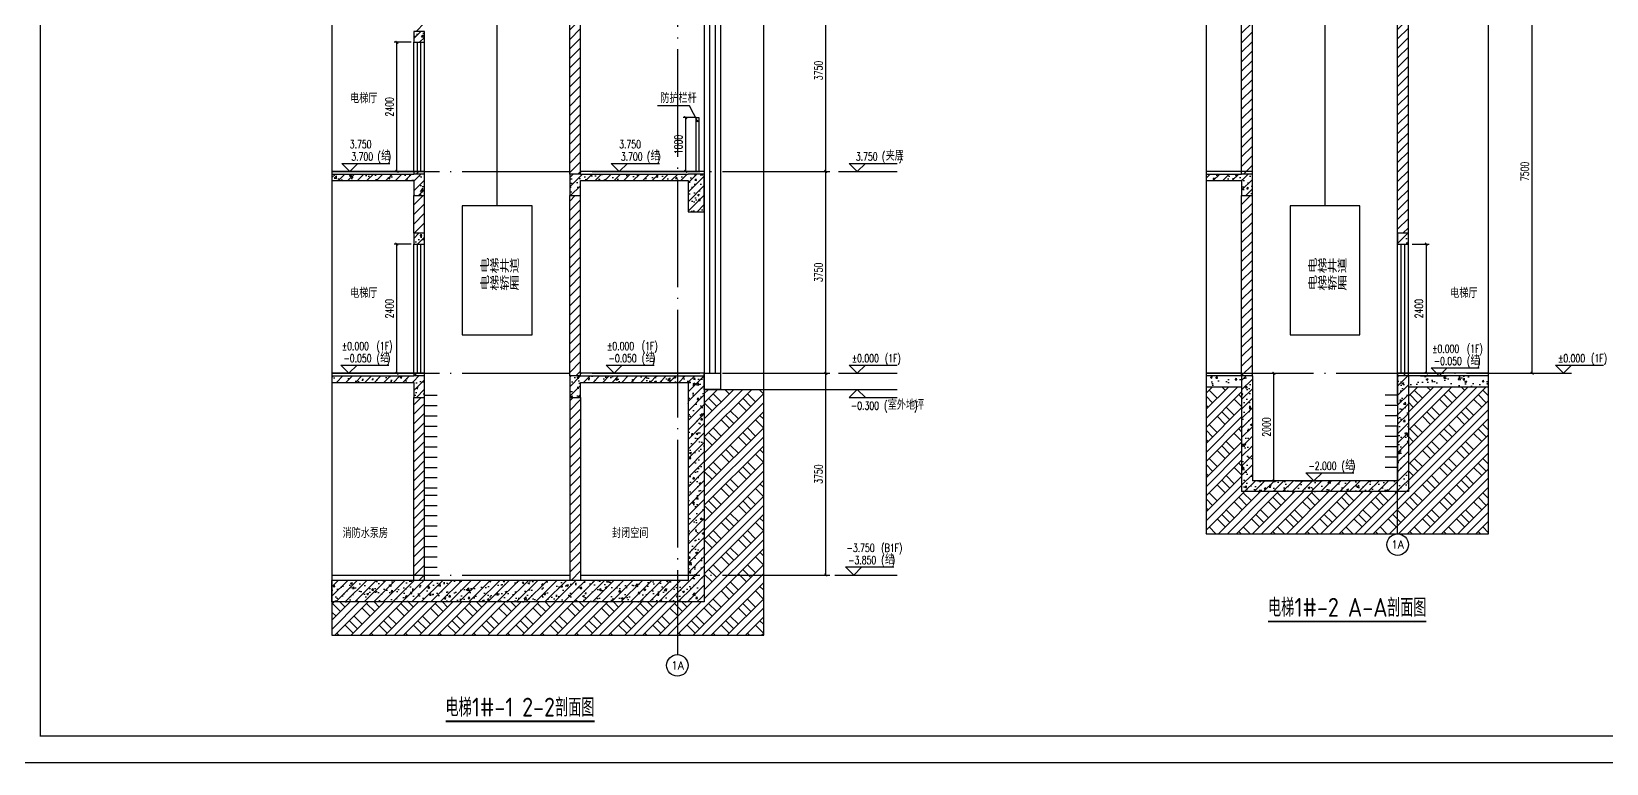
# Model space of a CAD drawing. Extents: x -222544 to -13848, y -31368 to 85559.
# Drawn here: x -97126 to -67845, y 28032 to 41635 of the extents above; entities that cross this region are included whole.
import ezdxf
from ezdxf.enums import TextEntityAlignment as Align
from ezdxf.xclip import XClip

# ---------------------------------------------------------------- set-up
doc = ezdxf.new("R2010")
doc.units = 0
doc.header["$LTSCALE"] = 1000
doc.header["$MEASUREMENT"] = 0
doc.header["$XCLIPFRAME"] = 0
doc.linetypes.add('10平面$0$DOTE', pattern=[2.42, 2, -0.2, 0.02, -0.2])
doc.linetypes.add('DOTE', pattern=[2.42, 2, -0.2, 0.02, -0.2])
doc.layers.get('Defpoints').update_dxf_attribs({"color": 210})
for name, color, linetype in [('0-cxFrame', 155, 'Continuous'), ('10平面$0$A-AXIS-DOTE', 14, '10平面$0$DOTE'), ('10平面$0$A-WINDOW', 140, 'Continuous'), ('10平面$0$AS-WALL', 40, 'Continuous'), ('10平面$0$AS-结构边线层', 200, 'Continuous'), ('8栋电梯方案平面图_t20V4(5)$0$A-EVTR', 232, 'Continuous'), ('8栋电梯方案平面图_t20V4(5)$0$A-TEXT', 61, 'Continuous'), ('A-AXIS-D', 1, 'Continuous'), ('A-AXIS-DOTE', 14, 'DOTE'), ('A-AXIS-DP', 126, 'Continuous'), ('A-COLS', 6, 'Continuous'), ('A-HATCH-1', 252, 'Continuous'), ('A-HATCH-2', 251, 'Continuous'), ('A-HRAIL', 173, 'Continuous'), ('A-SFCE', 30, 'Continuous'), ('A-TEXT', 61, 'Continuous'), ('A-WINDOW', 140, 'Continuous'), ('AS-COLN', 6, 'Continuous'), ('AS-WALL', 40, 'Continuous'), ('DIM_ELEV', 3, 'Continuous'), ('DIM_SYMB', 3, 'Continuous'), ('PUB_HATCH', 8, 'Continuous'), ('PUB_TEXT', 7, 'Continuous'), ('WINDOW', 4, 'Continuous'), ('建-墙-填充', 8, 'Continuous')]:
    doc.layers.add(name, color=color, linetype=linetype)
doc.layers.add('0-cxText', color=131, linetype='Continuous', lineweight=25)
doc.styles.add('8栋电梯方案平面图_t20V4(5)$0$EXPO2012', font='@TSSDENG', dxfattribs={"width": 0.75, "bigfont": '@TSSDCHN'})
doc.styles.add('_TCH_AXIS', font='COMPLEX', dxfattribs={"bigfont": 'GBCBIG'})
doc.styles.add('_TCH_DIM', font='SIMPLEX', dxfattribs={"bigfont": 'GBCBIG'})
doc.styles.add('_TCH_DIM_T3', font='SIMPLEX', dxfattribs={"width": 0.705882, "bigfont": 'GBCBIG'})
doc.styles.add('A-STANDARD', font='SIMPLEX', dxfattribs={"bigfont": 'GBCBIG'})
doc.styles.add('cx_tuming', font='')
doc.styles.add('cx_tuqian1', font='')
doc.styles.get("Standard").update_dxf_attribs({"font": 'gbenor.shx', "bigfont": 'gbcbig.shx'})
doc.styles.add('黑体', font='', dxfattribs={"height": 12})
doc.styles.get('cx_tuming').set_extended_font_data('SimHei')
doc.styles.get('cx_tuqian1').set_extended_font_data('SimSun')
doc.styles.get('黑体').set_extended_font_data('SimHei')
doc.dimstyles.new('_TCH_ARCH&&50', dxfattribs={"dimtxt": 148.75, "dimasz": 50, "dimexe": 50, "dimexo": 50, "dimgap": 63.125, "dimtad": 1, "dimdec": 0, "dimzin": 0, "dimdsep": 46, "dimtxsty": '_TCH_DIM_T3', "dimblk": 'ARCHTICK', "dimcen": 0.09, "dimclrt": 7, "dimazin": 2, "dimtfac": 1, "dimtdec": 0, "dimtix": 1, "dimtmove": 2, "dimatfit": 3, "dimfxl": 0, "dimtolj": 1, "dimtzin": 0, "dimarcsym": 0})
pattern_1 = [(45, (0, 0), (-88.38835, 88.38835), []), (50, (0, 0), (358.6301, -31.3761), [37.5, -412.5]), (355, (0, 0), (-69.3757, 376.096), [30, -330]), (100.4514, (29.9, -2.6), (289.2547, 344.7198), [31.8701, -350.571]), (46.1842, (0, 100), (533.6205, -82.7595), [56.25, -618.75]), (96.6356, (44.47, 93.1), (467.3314, 487.059), [47.805, -525.8565]), (351.1842, (0, 100), (467.331, 487.0593), [45, -495]), (21, (50, 75), (298.4535, -201.30945), [37.5, -412.5]), (326, (50, 75), (121.6577, 362.575), [30, -330]), (71.4514, (74.87, 58.22), (420.1113, 161.2652), [31.8701, -350.571]), (37.5, (0, 0), (6.07993, 166.44693), [0, -326, 0, -335, 0, -331.25]), (7.5, (0, 0), (131.53477, 197.20586), [0, -191, 0, -318.5, 0, -126.25]), (327.5, (-111.5, 0), (266.91122, -11.27744), [0, -125, 0, -390, 0, -517.5]), (317.5, (-161.5, 0), (291.5931, 50.0525), [0, -162.5, 0, -259, 0, -367.5])]
pattern_2 = [(45, (0, 89.76), (-88.38838, 88.38838), [])]

# ---------------------------------------------------------------- blocks, each defined once
blk = doc.blocks.new('10平面$0$dote')
at = {"layer": '10平面$0$A-AXIS-DOTE'}
for p, q in [((76282.2, 27000), (-41310, 27000)), ((76282.2, 18000), (-41310, 18000))]:
    blk.add_line(p, q, dxfattribs=at)
blk = doc.blocks.new('10平面$0$43243')
at = {"layer": '10平面$0$AS-结构边线层'}
blk.add_lwpolyline([(-189244, 832390), (-195964, 832390), (-195964, 832220), (-196704, 832220), (-196704, 831970), (-198804, 831970), (-198804, 832220), (-199544, 832220), (-199544, 832390), (-212464, 832390), (-212464, 832220), (-213204, 832220), (-213204, 831970), (-215304, 831970), (-215304, 832220), (-222244, 832220)], dxfattribs=at)
blk = doc.blocks.new('10平面')
at = {"layer": '10平面$0$A-WINDOW'}
blk.add_blockref('10平面$0$43243', (0, 0), dxfattribs=at)
at = {"layer": '10平面$0$AS-WALL'}
blk.add_blockref('10平面$0$dote', (-220736.4, 804820), dxfattribs=at)
blk = doc.blocks.new('TK22.A1 L(Dragon)')
at = {"layer": '0-cxFrame', "color": 7, "const_width": 0.5}
blk.add_lwpolyline([(0, 0), (-841, 0), (-841, 594), (0, 594)], close=True, dxfattribs=at)
at = {"layer": '0-cxFrame', "const_width": 0.5}
blk.add_lwpolyline([(-80, 10), (-821, 10), (-821, 584), (-80, 584)], close=True, dxfattribs=at)
at = {"style": '黑体', "flags": 4}
blk.add_attdef('图幅', text='', height=3.3, dxfattribs=at).set_placement((-40, 3), align=Align.RIGHT)
at = {"layer": '0-cxText', "flags": 4}
for tag, height, style, p in [('建设单位', 3.5, 'cx_tuming', (-45, 240)), ('项目名称', 3.5, 'cx_tuming', (-45, 210)), ('子项名称', 3.5, 'cx_tuming', (-45, 180)), ('工程编号', 3.3, 'cx_tuqian1', (-35, 165)), ('图名1', 3.5, 'cx_tuming', (-45, 87)), ('图名2', 3.5, 'cx_tuming', (-45, 79)), ('图名3', 3.5, 'cx_tuming', (-45, 71)), ('出图日期', 3.3, 'cx_tuqian1', (-39, 60)), ('专业', 3.3, 'cx_tuqian1', (-55, 52)), ('图号', 3.3, 'cx_tuqian1', (-55, 44)), ('版次', 3.3, 'cx_tuqian1', (-20, 44))]:
    blk.add_attdef(tag, text='', height=height, dxfattribs=dict(at, style=style)).set_placement(p, align=Align.MIDDLE)
at = {"layer": 'Defpoints', "color": 6, "flags": 4}
for tag, height, style, p in [('tufu', 3.3, '黑体', (-12, 12)), ('dwfname', 4, 'cx_tuqian1', (-80, 3))]:
    blk.add_attdef(tag, text='', height=height, dxfattribs=dict(at, style=style)).set_placement(p, align=Align.RIGHT)
blk = doc.blocks.new('_ArchTick')
at = {"color": 0, "linetype": 'ByBlock', "const_width": 0.4}
blk.add_lwpolyline([(-0.5, -0.5), (0.5, 0.5)], dxfattribs=at)
blk = doc.blocks.new('*D192')
at = {"layer": 'A-AXIS-DP', "color": 0, "lineweight": -2, "transparency": 16777216}
for p, q in [((-84769, 40035), (-85013, 40035)), ((-84963, 39035), (-84963, 40035)), ((-84769, 39035), (-85013, 39035))]:
    blk.add_line(p, q, dxfattribs=at)
at = {"layer": 'Defpoints', "color": 0, "transparency": 16777216}
for p in [(-84963, 40035), (-84719, 40035), (-84719, 39035)]:
    blk.add_point(p, dxfattribs=at)
at = {"layer": 'A-AXIS-DP', "color": 0, "lineweight": -2, "transparency": 16777216, "xscale": 50, "yscale": 50, "zscale": 50}
for p, rotation in [((-84963, 40035), 90), ((-84963, 39035), 270)]:
    blk.add_blockref('_ArchTick', p, dxfattribs=dict(at, rotation=rotation))
at = {"layer": 'A-AXIS-DP', "color": 7, "transparency": 16777216, "insert": (-85100, 39535), "char_height": 148.8, "attachment_point": 5, "rotation": 90, "style": '_TCH_DIM_T3'}
blk.add_mtext('\\A1;1000', dxfattribs=at)
blk = doc.blocks.new('*D224')
at = {"layer": 'A-AXIS-DP', "color": 0, "lineweight": -2, "transparency": 16777216}
for p, q in [((-74334, 35285), (-73978, 35285)), ((-74028, 33285), (-74028, 35285)), ((-74334, 33285), (-73978, 33285))]:
    blk.add_line(p, q, dxfattribs=at)
at = {"layer": 'Defpoints', "color": 0, "transparency": 16777216}
for p in [(-74384, 35285), (-74028, 35285), (-74384, 33285)]:
    blk.add_point(p, dxfattribs=at)
at = {"layer": 'A-AXIS-DP', "color": 0, "lineweight": -2, "transparency": 16777216, "xscale": 50, "yscale": 50, "zscale": 50}
for p, rotation in [((-74028, 35285), 90), ((-74028, 33285), 270)]:
    blk.add_blockref('_ArchTick', p, dxfattribs=dict(at, rotation=rotation))
at = {"layer": 'A-AXIS-DP', "color": 7, "transparency": 16777216, "insert": (-74166, 34285), "char_height": 148.8, "attachment_point": 5, "rotation": 90, "style": '_TCH_DIM_T3'}
blk.add_mtext('\\A1;2000', dxfattribs=at)
blk = doc.blocks.new('*D226')
at = {"layer": 'A-AXIS-DP', "color": 0, "lineweight": -2, "transparency": 16777216}
for p, q in [((-71458, 37685), (-71143, 37685)), ((-71193, 35285), (-71193, 37685)), ((-71458, 35285), (-71143, 35285))]:
    blk.add_line(p, q, dxfattribs=at)
at = {"layer": 'Defpoints', "color": 0, "transparency": 16777216}
for p in [(-71508, 37685), (-71193, 37685), (-71508, 35285)]:
    blk.add_point(p, dxfattribs=at)
at = {"layer": 'A-AXIS-DP', "color": 0, "lineweight": -2, "transparency": 16777216, "xscale": 50, "yscale": 50, "zscale": 50}
for p, rotation in [((-71193, 37685), 90), ((-71193, 35285), 270)]:
    blk.add_blockref('_ArchTick', p, dxfattribs=dict(at, rotation=rotation))
at = {"layer": 'A-AXIS-DP', "color": 7, "transparency": 16777216, "insert": (-71331, 36485), "char_height": 148.8, "attachment_point": 5, "rotation": 90, "style": '_TCH_DIM_T3'}
blk.add_mtext('\\A1;2400', dxfattribs=at)
blk = doc.blocks.new('*D231')
at = {"layer": 'A-AXIS-D', "color": 0, "lineweight": -2, "transparency": 16777216}
for p, q in [((-69634, 42785), (-69178, 42785)), ((-69228, 35285), (-69228, 42785)), ((-69634, 35285), (-69178, 35285))]:
    blk.add_line(p, q, dxfattribs=at)
at = {"layer": 'Defpoints', "color": 0, "transparency": 16777216}
for p in [(-69684, 42785), (-69228, 42785), (-69684, 35285)]:
    blk.add_point(p, dxfattribs=at)
at = {"layer": 'A-AXIS-D', "color": 0, "lineweight": -2, "transparency": 16777216, "xscale": 50, "yscale": 50, "zscale": 50}
for p, rotation in [((-69228, 42785), 90), ((-69228, 35285), 270)]:
    blk.add_blockref('_ArchTick', p, dxfattribs=dict(at, rotation=rotation))
at = {"layer": 'A-AXIS-D', "color": 7, "transparency": 16777216, "insert": (-69365, 39035), "char_height": 148.8, "attachment_point": 5, "rotation": 90, "style": '_TCH_DIM_T3'}
blk.add_mtext('\\A1;7500', dxfattribs=at)
blk = doc.blocks.new('*D240')
at = {"layer": 'A-AXIS-DP', "color": 0, "lineweight": -2, "transparency": 16777216}
for p, q in [((-90068, 41435), (-90383, 41435)), ((-90333, 39035), (-90333, 41435)), ((-90068, 39035), (-90383, 39035))]:
    blk.add_line(p, q, dxfattribs=at)
at = {"layer": 'Defpoints', "color": 0, "transparency": 16777216}
for p in [(-90333, 41435), (-90018, 41435), (-90018, 39035)]:
    blk.add_point(p, dxfattribs=at)
at = {"layer": 'A-AXIS-DP', "color": 0, "lineweight": -2, "transparency": 16777216, "xscale": 50, "yscale": 50, "zscale": 50}
for p, rotation in [((-90333, 41435), 90), ((-90333, 39035), 270)]:
    blk.add_blockref('_ArchTick', p, dxfattribs=dict(at, rotation=rotation))
at = {"layer": 'A-AXIS-DP', "color": 7, "transparency": 16777216, "insert": (-90471, 40235), "char_height": 148.8, "attachment_point": 5, "rotation": 90, "style": '_TCH_DIM_T3'}
blk.add_mtext('\\A1;2400', dxfattribs=at)
blk = doc.blocks.new('*D241')
at = {"layer": 'A-AXIS-DP', "color": 0, "lineweight": -2, "transparency": 16777216}
for p, q in [((-90068, 37685), (-90383, 37685)), ((-90333, 35285), (-90333, 37685)), ((-90068, 35285), (-90383, 35285))]:
    blk.add_line(p, q, dxfattribs=at)
at = {"layer": 'Defpoints', "color": 0, "transparency": 16777216}
for p in [(-90333, 37685), (-90018, 37685), (-90018, 35285)]:
    blk.add_point(p, dxfattribs=at)
at = {"layer": 'A-AXIS-DP', "color": 0, "lineweight": -2, "transparency": 16777216, "xscale": 50, "yscale": 50, "zscale": 50}
for p, rotation in [((-90333, 37685), 90), ((-90333, 35285), 270)]:
    blk.add_blockref('_ArchTick', p, dxfattribs=dict(at, rotation=rotation))
at = {"layer": 'A-AXIS-DP', "color": 7, "transparency": 16777216, "insert": (-90471, 36485), "char_height": 148.8, "attachment_point": 5, "rotation": 90, "style": '_TCH_DIM_T3'}
blk.add_mtext('\\A1;2400', dxfattribs=at)
blk = doc.blocks.new('*D246')
at = {"layer": 'A-AXIS-D', "color": 0, "lineweight": -2, "transparency": 16777216}
for p, q in [((-82764, 35285), (-82308, 35285)), ((-82358, 31535), (-82358, 35285)), ((-82764, 31535), (-82308, 31535))]:
    blk.add_line(p, q, dxfattribs=at)
at = {"layer": 'Defpoints', "color": 0, "transparency": 16777216}
for p in [(-82814, 35285), (-82358, 35285), (-82814, 31535)]:
    blk.add_point(p, dxfattribs=at)
at = {"layer": 'A-AXIS-D', "color": 0, "lineweight": -2, "transparency": 16777216, "xscale": 50, "yscale": 50, "zscale": 50}
for p, rotation in [((-82358, 35285), 90), ((-82358, 31535), 270)]:
    blk.add_blockref('_ArchTick', p, dxfattribs=dict(at, rotation=rotation))
at = {"layer": 'A-AXIS-D', "color": 7, "transparency": 16777216, "insert": (-82495, 33410), "char_height": 148.8, "attachment_point": 5, "rotation": 90, "style": '_TCH_DIM_T3'}
blk.add_mtext('\\A1;3750', dxfattribs=at)
blk = doc.blocks.new('*D247')
at = {"layer": 'A-AXIS-D', "color": 0, "lineweight": -2, "transparency": 16777216}
for p, q in [((-82764, 39035), (-82308, 39035)), ((-82358, 35285), (-82358, 39035)), ((-82764, 35285), (-82308, 35285))]:
    blk.add_line(p, q, dxfattribs=at)
at = {"layer": 'Defpoints', "color": 0, "transparency": 16777216}
for p in [(-82814, 39035), (-82358, 39035), (-82814, 35285)]:
    blk.add_point(p, dxfattribs=at)
at = {"layer": 'A-AXIS-D', "color": 0, "lineweight": -2, "transparency": 16777216, "xscale": 50, "yscale": 50, "zscale": 50}
for p, rotation in [((-82358, 39035), 90), ((-82358, 35285), 270)]:
    blk.add_blockref('_ArchTick', p, dxfattribs=dict(at, rotation=rotation))
at = {"layer": 'A-AXIS-D', "color": 7, "transparency": 16777216, "insert": (-82495, 37160), "char_height": 148.8, "attachment_point": 5, "rotation": 90, "style": '_TCH_DIM_T3'}
blk.add_mtext('\\A1;3750', dxfattribs=at)
blk = doc.blocks.new('*D248')
at = {"layer": 'A-AXIS-D', "color": 0, "lineweight": -2, "transparency": 16777216}
for p, q in [((-82764, 42785), (-82308, 42785)), ((-82358, 39035), (-82358, 42785)), ((-82764, 39035), (-82308, 39035))]:
    blk.add_line(p, q, dxfattribs=at)
at = {"layer": 'Defpoints', "color": 0, "transparency": 16777216}
for p in [(-82814, 42785), (-82358, 42785), (-82814, 39035)]:
    blk.add_point(p, dxfattribs=at)
at = {"layer": 'A-AXIS-D', "color": 0, "lineweight": -2, "transparency": 16777216, "xscale": 50, "yscale": 50, "zscale": 50}
for p, rotation in [((-82358, 42785), 90), ((-82358, 39035), 270)]:
    blk.add_blockref('_ArchTick', p, dxfattribs=dict(at, rotation=rotation))
at = {"layer": 'A-AXIS-D', "color": 7, "transparency": 16777216, "insert": (-82495, 40910), "char_height": 148.8, "attachment_point": 5, "rotation": 90, "style": '_TCH_DIM_T3'}
blk.add_mtext('\\A1;3750', dxfattribs=at)

msp = doc.modelspace()

# ---------------------------------------------------------------- hatches: boundary and pattern name
at = {"layer": 'A-HATCH-1'}
h = msp.add_hatch(dxfattribs=at)
h.set_pattern_fill('混凝土', color=256, scale=50)
h.set_pattern_definition([(50, (-104250.27, -6e-11), (358.6301, -31.376), [37.5, -412.5]), (355, (-104250.27, -6e-11), (-69.3757, 376.096), [30, -330]), (100.4514, (-104220.4, -2.6), (289.2547, 344.7198), [31.87, -350.571]), (46.1842, (-104250.27, 100), (533.6205, -82.7595), [56.25, -618.75]), (96.6356, (-104205.8, 93.1), (467.3314, 487.059), [47.805, -525.8565]), (351.1842, (-104250.3, 100), (467.331, 487.059), [45, -495]), (21, (-104200.27, 75), (298.4535, -201.3094), [37.5, -412.5]), (326, (-104200.27, 75), (121.6577, 362.575), [30, -330]), (71.4514, (-104175.4, 58.22), (420.1113, 161.2652), [31.87, -350.571]), (37.5, (-104250.27, -6e-11), (6.07993, 166.44693), [0, -326, 0, -335, 0, -331.25]), (7.5, (-104250.27, -6e-11), (131.5348, 197.20586), [0, -191, 0, -318.5, 0, -126.25]), (327.5, (-104361.77, -6e-11), (266.9112, -11.27744), [0, -125, 0, -390, 0, -517.5]), (317.5, (-104411.77, -6e-11), (291.5931, 50.0525), [0, -162.5, 0, -259, 0, -367.5])])
h.paths.add_polyline_path([(-71528.2, 35235.1), (-71528.2, 35035.1), (-70040, 35035.1), (-70040, 35235.1)])
h.paths.add_polyline_path([(-74628.2, 35035.1), (-74628.2, 35235.1), (-75290, 35235.1), (-75290, 35035.1)])
at = {"layer": 'A-HATCH-2'}
h = msp.add_hatch(dxfattribs=at)
h.set_pattern_fill('夯实土壤', color=256, scale=80)
h.set_pattern_definition([(45, (94.4, 250), (-317.9152, 317.9152), []), (45, (262.4, 250), (-317.9152, 317.9152), []), (45, (430.4, 250), (-317.9152, 317.9152), []), (135, (94.4, 250), (-317.9152, -317.9152), [212, -237.6]), (135, (178.4, 334), (-317.9152, -317.9152), [212, -237.6]), (135, (262.4, 418), (-317.9152, -317.9152), [212, -237.6])])
h.paths.add_polyline_path([(-84618.2, 31535.1), (-83512, 31535.1), (-83512, 34985.1), (-84618.2, 34985.1)])
h.paths.add_polyline_path([(-83512, 31535.1), (-84618.2, 31535.1), (-84618.2, 31035.1), (-85118.2, 31035.1), (-85118.2, 30415.1), (-83512, 30415.1)])
h.paths.add_polyline_path([(-85118.2, 30415.1), (-85118.2, 31035.1), (-89918.2, 31035.1), (-91542, 31035.1), (-91542, 30415.1)])
h = msp.add_hatch(dxfattribs=at)
h.set_pattern_fill('夯实土壤', color=256, scale=80)
h.set_pattern_definition([(45, (94.4, 0), (-317.9152, 317.9152), []), (45, (262.4, 0), (-317.9152, 317.9152), []), (45, (430.4, 0), (-317.9152, 317.9152), []), (135, (94.4, 0), (-317.9152, -317.9152), [212, -237.6]), (135, (178.4, 84), (-317.9152, -317.9152), [212, -237.6]), (135, (262.4, 168), (-317.9152, -317.9152), [212, -237.6])])
h.paths.add_polyline_path([(-71728.2, 32300), (-71728.2, 33085.5), (-74628.2, 33084.2), (-74628.2, 35035.1), (-75290, 35035.1), (-75290, 32300)])
h.paths.add_polyline_path([(-70040, 32300), (-70040, 35035.1), (-71528.2, 35035.1), (-71528.2, 33085.6), (-71728.2, 33085.5), (-71728.2, 32300)])
at = {"layer": 'PUB_HATCH'}
h = msp.add_hatch(dxfattribs=at)
h.set_pattern_fill('钢筋混凝土', color=256, scale=50, style=0)
h.set_pattern_definition(pattern_1)
h.paths.add_polyline_path([(-90018.2, 41435.1), (-89818.2, 41435.1), (-89818.2, 41635.1), (-90018.2, 41635.1)])
h = msp.add_hatch(dxfattribs=at)
h.set_pattern_fill('钢筋混凝土', color=256, scale=50, style=0)
h.set_pattern_definition(pattern_1)
h.paths.add_polyline_path([(-90018.2, 38865.1), (-90018.2, 38985.1), (-91542, 38985.1), (-91542, 38865.1)])
h = msp.add_hatch(dxfattribs=at)
h.set_pattern_fill('钢筋混凝土', color=256, scale=50, style=0)
h.set_pattern_definition(pattern_1)
h.paths.add_polyline_path([(-90018.2, 38585.1), (-89818.2, 38585.1), (-89818.2, 38985.1), (-90018.2, 38985.1)])
h = msp.add_hatch(dxfattribs=at)
h.set_pattern_fill('钢筋混凝土', color=256, scale=50, style=0)
h.set_pattern_definition(pattern_1)
h.paths.add_polyline_path([(-87118.2, 38585.1), (-86918.2, 38585.1), (-86918.2, 38985.1), (-87118.2, 38985.1)])
h = msp.add_hatch(dxfattribs=at)
h.set_pattern_fill('钢筋混凝土', color=256, scale=50, style=0)
h.set_pattern_definition(pattern_1)
h.paths.add_polyline_path([(-86918.2, 38985.1), (-86918.2, 38865.1), (-84918.5, 38865.1), (-84918.5, 38985.1)])
h = msp.add_hatch(dxfattribs=at)
h.set_pattern_fill('钢筋混凝土', color=256, scale=50, style=0)
h.set_pattern_definition(pattern_1)
h.paths.add_polyline_path([(-84918.5, 38285.1), (-84618.5, 38285.1), (-84618.5, 38985.1), (-84918.5, 38985.1)])
h = msp.add_hatch(dxfattribs=at)
h.set_pattern_fill('钢筋混凝土', color=256, scale=50, style=0)
h.set_pattern_definition(pattern_1)
h.paths.add_polyline_path([(-74628.2, 38865.1), (-74628.2, 38985.1), (-75290, 38985.1), (-75290, 38865.1)])
h = msp.add_hatch(dxfattribs=at)
h.set_pattern_fill('钢筋混凝土', color=256, scale=50, style=0)
h.set_pattern_definition(pattern_1)
h.paths.add_polyline_path([(-74628.2, 38585.1), (-74428.2, 38585.1), (-74428.2, 38985.1), (-74628.2, 38985.1)])
h = msp.add_hatch(dxfattribs=at)
h.set_pattern_fill('钢筋混凝土', color=256, scale=50, style=0)
h.set_pattern_definition(pattern_1)
h.paths.add_polyline_path([(-90018.2, 37685.1), (-89818.2, 37685.1), (-89818.2, 37885.1), (-90018.2, 37885.1)])
h = msp.add_hatch(dxfattribs=at)
h.set_pattern_fill('钢筋混凝土', color=256, scale=50, style=0)
h.set_pattern_definition(pattern_1)
h.paths.add_polyline_path([(-71528.2, 37685.1), (-71528.2, 37885.1), (-71728.2, 37885.1), (-71728.2, 37685.1)])
h = msp.add_hatch(dxfattribs=at)
h.set_pattern_fill('钢筋混凝土', color=256, scale=50, style=0)
h.set_pattern_definition(pattern_1)
h.paths.add_polyline_path([(-90018.2, 35115.1), (-90018.2, 35235.1), (-91542, 35235.1), (-91542, 35115.1)])
h = msp.add_hatch(dxfattribs=at)
h.set_pattern_fill('钢筋混凝土', color=256, scale=50, style=0)
h.set_pattern_definition(pattern_1)
h.paths.add_polyline_path([(-90018.2, 34835.1), (-89818.2, 34835.1), (-89818.2, 35235.1), (-90018.2, 35235.1)])
h = msp.add_hatch(dxfattribs=at)
h.set_pattern_fill('钢筋混凝土', color=256, scale=50, style=0)
h.set_pattern_definition(pattern_1)
h.paths.add_polyline_path([(-87118.2, 34835.1), (-86918.2, 34835.1), (-86918.2, 35235.1), (-87118.2, 35235.1)])
h = msp.add_hatch(dxfattribs=at)
h.set_pattern_fill('钢筋混凝土', color=256, scale=50, style=0)
h.set_pattern_definition(pattern_1)
h.paths.add_polyline_path([(-86918.2, 35235.1), (-86918.2, 35115.1), (-84918.2, 35115.1), (-84618.2, 35235.1)])
h = msp.add_hatch(dxfattribs=at)
h.set_pattern_fill('钢筋混凝土', color=256, scale=50, style=0)
h.set_pattern_definition(pattern_1)
h.paths.add_polyline_path([(-74628.2, 35235.1), (-74628.2, 33084.2), (-74428.2, 33284.3), (-74428.2, 35235.1)])
h = msp.add_hatch(dxfattribs=at)
h.set_pattern_fill('钢筋混凝土', color=256, scale=50, style=0)
h.set_pattern_definition(pattern_1)
h.paths.add_polyline_path([(-71728.2, 35235.1), (-71728.2, 33285.5), (-71528.2, 33085.6), (-71528.2, 35235.1)])
h = msp.add_hatch(dxfattribs=at)
h.set_pattern_fill('钢筋混凝土', color=256, scale=50, style=0)
h.set_pattern_definition(pattern_1)
h.paths.add_polyline_path([(-71528.2, 33085.6), (-71728.2, 33285.5), (-74428.2, 33284.3), (-74628.2, 33084.2)])
at = {"layer": '建-墙-填充'}
h = msp.add_hatch(dxfattribs=at)
h.set_pattern_fill('普通砖', color=256, scale=50, style=0)
h.set_pattern_definition(pattern_2)
h.paths.add_polyline_path([(-89818.2, 42335.1), (-90018.2, 42335.1), (-90018.2, 41635.1), (-89818.2, 41635.1)])
h = msp.add_hatch(dxfattribs=at)
h.set_pattern_fill('普通砖', color=256, scale=50, style=0)
h.set_pattern_definition(pattern_2)
h.paths.add_polyline_path([(-86918.2, 42335.1), (-87118.2, 42335.1), (-87118.2, 38985.1), (-86918.2, 38985.1)])
h = msp.add_hatch(dxfattribs=at)
h.set_pattern_fill('普通砖', color=256, scale=50, style=0)
h.set_pattern_definition(pattern_2)
h.paths.add_polyline_path([(-74628.2, 38985.1), (-74428.2, 38985.1), (-74428.2, 42335.1), (-74628.2, 42335.1)])
h = msp.add_hatch(dxfattribs=at)
h.set_pattern_fill('普通砖', color=256, scale=50, style=0)
h.set_pattern_definition(pattern_2)
h.paths.add_polyline_path([(-71528.2, 42335.1), (-71728.2, 42335.1), (-71728.2, 37885.1), (-71528.2, 37885.1)])
h = msp.add_hatch(dxfattribs=at)
h.set_pattern_fill('普通砖', color=256, scale=50, style=0)
h.set_pattern_definition(pattern_2)
h.paths.add_polyline_path([(-90018.2, 38985.1), (-89818.2, 38985.1), (-89818.2, 39035.1), (-90018.2, 39035.1)])
h = msp.add_hatch(dxfattribs=at)
h.set_pattern_fill('普通砖', color=256, scale=50, style=0)
h.set_pattern_definition(pattern_2)
h.paths.add_polyline_path([(-89818.2, 38585.1), (-90018.2, 38585.1), (-90018.2, 37885.1), (-89818.2, 37885.1)])
h = msp.add_hatch(dxfattribs=at)
h.set_pattern_fill('普通砖', color=256, scale=50, style=0)
h.set_pattern_definition(pattern_2)
h.paths.add_polyline_path([(-86918.2, 38585.1), (-87118.2, 38585.1), (-87118.2, 35235.1), (-86918.2, 35235.1)])
h = msp.add_hatch(dxfattribs=at)
h.set_pattern_fill('普通砖', color=256, scale=50, style=0)
h.set_pattern_definition(pattern_2)
h.paths.add_polyline_path([(-74428.2, 38585.1), (-74628.2, 38585.1), (-74628.2, 35235.1), (-74428.2, 35235.1)])
h = msp.add_hatch(dxfattribs=at)
h.set_pattern_fill('普通砖', color=256, scale=50, style=0)
h.set_pattern_definition(pattern_2)
h.paths.add_polyline_path([(-90018.2, 35235.1), (-89818.2, 35235.1), (-89818.2, 35285.1), (-90018.2, 35285.1)])
h = msp.add_hatch(dxfattribs=at)
h.set_pattern_fill('钢筋混凝土', color=256, scale=50, style=0)
h.set_pattern_definition(pattern_1)
h.paths.add_polyline_path([(-84618.2, 35235.1), (-84918.2, 35115.1), (-84918.2, 31435.1), (-84618.2, 31035.1)])
h = msp.add_hatch(dxfattribs=at)
h.set_pattern_fill('普通砖', color=256, scale=50, style=0)
h.set_pattern_definition(pattern_2)
h.paths.add_polyline_path([(-71528.2, 35235.1), (-71528.2, 35285.1), (-71728.2, 35285.1), (-71728.2, 35235.1)])
h = msp.add_hatch(dxfattribs=at)
h.set_pattern_fill('普通砖', color=256, scale=50, style=0)
h.set_pattern_definition(pattern_2)
h.paths.add_polyline_path([(-89818.3, 34835.1), (-89918.3, 34835.1), (-90018.3, 34835.1), (-90018.2, 31435.1), (-89818.2, 31435.1)])
h = msp.add_hatch(dxfattribs=at)
h.set_pattern_fill('普通砖', color=256, scale=50, style=0)
h.set_pattern_definition(pattern_2)
h.paths.add_polyline_path([(-86918.2, 34835.1), (-87118.2, 34835.1), (-87118.2, 31435.1), (-86918.2, 31435.1)])
h = msp.add_hatch(dxfattribs=at)
h.set_pattern_fill('钢筋混凝土', color=256, scale=50, style=0)
h.set_pattern_definition(pattern_1)
h.paths.add_polyline_path([(-89918.2, 31035.1), (-89918.2, 31435.1), (-91542, 31435.1), (-91542, 31035.1)])
h = msp.add_hatch(dxfattribs=at)
h.set_pattern_fill('钢筋混凝土', color=256, scale=50, style=0)
h.set_pattern_definition(pattern_1)
h.paths.add_polyline_path([(-87018.2, 31035.1), (-87018.2, 31435.1), (-89918.2, 31435.1), (-89918.2, 31035.1)])
h = msp.add_hatch(dxfattribs=at)
h.set_pattern_fill('钢筋混凝土', color=256, scale=50, style=0)
h.set_pattern_definition(pattern_1)
h.paths.add_polyline_path([(-84618.2, 31035.1), (-84918.2, 31435.1), (-87018.2, 31435.1), (-87018.2, 31035.1)])

# ---------------------------------------------------------------- linework, layer by layer
at = {"color": 3}
for p, q in [((-89816.1, 34874.5), (-89585.3, 34874.5)), ((-71730.3, 34874.5), (-71961.1, 34874.5)), ((-89816.1, 34683.2), (-89585.3, 34683.2)), ((-71730.3, 34683.2), (-71961.1, 34683.2)), ((-89816.1, 34492), (-89585.3, 34492)), ((-89816.1, 34300.7), (-89585.3, 34300.7)), ((-71730.3, 34492), (-71961.1, 34492)), ((-71730.3, 34300.7), (-71961.1, 34300.7)), ((-89816.1, 34109.5), (-89585.3, 34109.5)), ((-71730.3, 34109.5), (-71961.1, 34109.5)), ((-89816.1, 33918.2), (-89585.3, 33918.2)), ((-89816.1, 33727), (-89585.3, 33727)), ((-71730.3, 33918.2), (-71961.1, 33918.2)), ((-71730.3, 33727), (-71961.1, 33727)), ((-89816.1, 33535.7), (-89585.3, 33535.7)), ((-71730.3, 33535.7), (-71961.1, 33535.7)), ((-89816.1, 33344.5), (-89585.3, 33344.5)), ((-89816.1, 33153.2), (-89585.3, 33153.2)), ((-89816.1, 33020.7), (-89585.3, 33020.7)), ((-89816.1, 32829.5), (-89585.3, 32829.5)), ((-89816.1, 32638.2), (-89585.3, 32638.2)), ((-89816.1, 32447), (-89585.3, 32447)), ((-89816.1, 32255.7), (-89585.3, 32255.7)), ((-89816.1, 32064.5), (-89585.3, 32064.5)), ((-89816.1, 31873.2), (-89585.3, 31873.2)), ((-89816.1, 31682), (-89585.3, 31682))]:
    msp.add_line(p, q, dxfattribs=at)
at = {"layer": '8栋电梯方案平面图_t20V4(5)$0$A-EVTR'}
for p, q in [((-88468.2, 38397.9), (-88468.2, 47665.1)), ((-73078.2, 38397.9), (-73078.2, 47665.1))]:
    msp.add_line(p, q, dxfattribs=at)
for points in [[(-87818.2, 38397.9), (-89118.2, 38397.9), (-89118.2, 35997.9), (-87818.2, 35997.9), (-87818.2, 38397.9)], [(-72428.2, 38397.9), (-73728.2, 38397.9), (-73728.2, 35997.9), (-72428.2, 35997.9), (-72428.2, 38397.9)]]:
    msp.add_lwpolyline(points, dxfattribs=at)
at = {"layer": 'A-AXIS-D'}
for centre in [(-71728.2, 32100), (-85118.2, 29855.1)]:
    msp.add_circle(centre, 200, dxfattribs=at)
at = {"layer": 'A-AXIS-DOTE'}
for p, q in [((-71728.2, 32300), (-71728.2, 49080)), ((-85118.2, 48565.1), (-85118.2, 30055.1)), ((-91542, 39035.1), (-81030, 39035.1)), ((-91542, 35285.1), (-81030, 35285.1)), ((-75290, 35285.1), (-68644, 35285.1)), ((-91542, 31535.1), (-81030, 31535.1))]:
    msp.add_line(p, q, dxfattribs=at)
at = {"layer": 'A-COLS'}
for p, q in [((-89818.2, 41635.1), (-90018.2, 41635.1)), ((-90018.2, 41635.1), (-90018.2, 41435.1)), ((-89818.2, 41435.1), (-89818.2, 41635.1)), ((-90018.2, 41435.1), (-89818.2, 41435.1)), ((-89818.2, 38985.1), (-90018.2, 38985.1)), ((-89818.2, 38585.1), (-89818.2, 38985.1)), ((-86918.2, 38985.1), (-87118.2, 38985.1)), ((-87118.2, 38985.1), (-87118.2, 38585.1)), ((-74428.2, 38985.1), (-74628.2, 38985.1)), ((-74428.2, 38585.1), (-74428.2, 38985.1)), ((-90018.2, 38865.1), (-90018.2, 38585.1)), ((-86918.2, 38585.1), (-86918.2, 38865.1)), ((-74628.2, 38865.1), (-74628.2, 38585.1)), ((-90018.2, 38585.1), (-89818.2, 38585.1)), ((-87118.2, 38585.1), (-86918.2, 38585.1)), ((-74628.2, 38585.1), (-74428.2, 38585.1)), ((-89818.2, 37885.1), (-90018.2, 37885.1)), ((-90018.2, 37885.1), (-90018.2, 37685.1)), ((-89818.2, 37685.1), (-89818.2, 37885.1)), ((-71528.2, 37885.1), (-71728.2, 37885.1)), ((-71728.2, 37885.1), (-71728.2, 37685.1)), ((-71528.2, 37685.1), (-71528.2, 37885.1)), ((-90018.2, 37685.1), (-89818.2, 37685.1)), ((-71728.2, 37685.1), (-71528.2, 37685.1)), ((-89818.2, 35235.1), (-90018.2, 35235.1)), ((-89818.2, 34835.1), (-89818.2, 35235.1)), ((-86918.2, 35235.1), (-87118.2, 35235.1)), ((-87118.2, 35235.1), (-87118.2, 34835.1)), ((-90018.2, 35115.1), (-90018.2, 34835.1)), ((-86918.2, 34835.1), (-86918.2, 35115.1)), ((-90018.2, 34835.1), (-89818.2, 34835.1)), ((-87118.2, 34835.1), (-86918.2, 34835.1))]:
    msp.add_line(p, q, dxfattribs=at)
at = {"layer": 'A-HRAIL'}
msp.add_lwpolyline([(-84768.5, 40035.1), (-84718.5, 40035.1), (-84718.5, 39035.1), (-84768.5, 39035.1)], close=True, dxfattribs=at)
at = {"layer": 'A-SFCE'}
for p, q in [((-89828.2, 39035.1), (-91542, 39035.1)), ((-90018.2, 39035.1), (-91542, 39035.1)), ((-84618.5, 39035.1), (-86918.2, 39035.1)), ((-74438.2, 39035.1), (-75290, 39035.1)), ((-74628.2, 39035.1), (-75290, 39035.1)), ((-90018.2, 35285.1), (-91542, 35285.1)), ((-84618.5, 35285.1), (-86918.2, 35285.1)), ((-74628.2, 35285.1), (-75290, 35285.1)), ((-74628.2, 35285.1), (-75290, 35285.1)), ((-70040, 35285.1), (-71528.2, 35285.1)), ((-84618.5, 34985.1), (-81030, 34985.1)), ((-91542, 31535.1), (-90018.2, 31535.1)), ((-86918.2, 31535.1), (-84918.2, 31535.1))]:
    msp.add_line(p, q, dxfattribs=at)
at = {"layer": 'A-WINDOW'}
for p, q in [((-84618.5, 48565.1), (-84618.5, 34985.1)), ((-84518.5, 48565.1), (-84518.5, 35285.1)), ((-84418.2, 48565.1), (-84418.2, 35285.1)), ((-84318.2, 48565.1), (-84318.2, 35285.1))]:
    msp.add_line(p, q, dxfattribs=at)
at = {"layer": 'A-WINDOW', "const_width": 35}
for points in [[(-74136.5, 30671.4), (-71191.5, 30671.4)], [(-89429, 28816.4), (-86659, 28816.4)]]:
    msp.add_lwpolyline(points, dxfattribs=at)
at = {"layer": 'AS-COLN'}
for p, q in [((-91542, 38985.1), (-90018.2, 38985.1)), ((-91542, 38985.1), (-91542, 38865.1)), ((-86918.2, 38985.1), (-84918.5, 38985.1)), ((-84618.5, 38985.1), (-84918.5, 38985.1)), ((-84618.5, 38285.1), (-84618.5, 38985.1)), ((-75290, 38985.1), (-74628.2, 38985.1)), ((-75290, 38985.1), (-75290, 38865.1)), ((-91542, 38865.1), (-90018.2, 38865.1)), ((-86918.2, 38865.1), (-84918.5, 38865.1)), ((-84918.5, 38865.1), (-84918.5, 38285.1)), ((-75290, 38865.1), (-74628.2, 38865.1)), ((-84918.5, 38285.1), (-84618.5, 38285.1)), ((-91542, 35235.1), (-90018.2, 35235.1)), ((-91542, 35235.1), (-91542, 35115.1)), ((-86918.2, 35235.1), (-84618.2, 35235.1)), ((-84618.2, 35235.1), (-84618.2, 31035.1)), ((-74628.2, 35235.1), (-74628.2, 33084.2)), ((-74428.2, 35235.1), (-74628.2, 35235.1)), ((-74428.2, 35235.1), (-74428.2, 33284.3)), ((-71728.2, 35235.1), (-71728.2, 33285.5)), ((-71528.2, 35235.1), (-71728.2, 35235.1)), ((-71528.2, 35235.1), (-71528.2, 33085.6)), ((-91542, 35115.1), (-90018.2, 35115.1)), ((-86918.2, 35115.1), (-84918.2, 35115.1)), ((-84918.2, 35115.1), (-84918.2, 31435.1)), ((-71728.2, 33285.5), (-74428.2, 33284.3)), ((-71528.2, 33085.6), (-74628.2, 33084.2)), ((-89918.2, 31435.1), (-91542, 31435.1)), ((-91542, 31035.1), (-91542, 31435.1)), ((-87018.2, 31435.1), (-89918.2, 31435.1)), ((-84918.2, 31435.1), (-87018.2, 31435.1)), ((-89918.2, 31035.1), (-91542, 31035.1)), ((-87018.2, 31035.1), (-89918.2, 31035.1)), ((-84618.2, 31035.1), (-87018.2, 31035.1))]:
    msp.add_line(p, q, dxfattribs=at)
for points in [[(-74628.2, 35235.1), (-75290, 35235.1)], [(-70040, 35235.1), (-71528.2, 35235.1)], [(-75290, 35035.1), (-74628.2, 35035.1)], [(-71528.2, 35035.1), (-70040, 35035.1)]]:
    msp.add_lwpolyline(points, dxfattribs=at)
at = {"layer": 'AS-WALL'}
for p, q in [((-87118.2, 38985.1), (-87118.2, 42335.1)), ((-86918.2, 38985.1), (-86918.2, 42335.1)), ((-74628.2, 38985.1), (-74628.2, 42335.1)), ((-74428.2, 38985.1), (-74428.2, 42335.1)), ((-71728.2, 37885.1), (-71728.2, 42335.1)), ((-71528.2, 37885.1), (-71528.2, 42335.1)), ((-89818.2, 39035.1), (-90018.2, 39035.1)), ((-90018.2, 39035.1), (-90018.2, 38985.1)), ((-89818.2, 38985.1), (-89818.2, 39035.1)), ((-90018.2, 37885.1), (-90018.2, 38585.1)), ((-89818.2, 37885.1), (-89818.2, 38585.1)), ((-87118.2, 35235.1), (-87118.2, 38585.1)), ((-86918.2, 35235.1), (-86918.2, 38585.1)), ((-74628.2, 35235.1), (-74628.2, 38585.1)), ((-74428.2, 35235.1), (-74428.2, 38585.1)), ((-89818.2, 35285.1), (-90018.2, 35285.1)), ((-90018.2, 35285.1), (-90018.2, 35235.1)), ((-89818.2, 35235.1), (-89818.2, 35285.1)), ((-71528.2, 35285.1), (-71728.2, 35285.1)), ((-71728.2, 35285.1), (-71728.2, 35235.1)), ((-71528.2, 35235.1), (-71528.2, 35285.1)), ((-90018.2, 31435.1), (-90018.3, 34835.1)), ((-89818.2, 31435.1), (-89818.3, 34835.1)), ((-87118.2, 34835.1), (-87118.2, 31435.1)), ((-86918.2, 34835.1), (-86918.2, 31435.1))]:
    msp.add_line(p, q, dxfattribs=at)
msp.add_lwpolyline([(-84318.2, 34985.1), (-84618.2, 34985.1), (-84618.2, 35285.1), (-84318.2, 35285.1), (-84318.2, 34985.1)], dxfattribs=at)
at = {"layer": 'DIM_ELEV'}
for p, q in [((-84892.8, 40256), (-85487, 40256)), ((-84743.5, 39969.8), (-84892.8, 40256)), ((-91207.8, 39035.1), (-91357.8, 39185.1)), ((-91357.8, 39185.1), (-90463.8, 39185.1)), ((-91207.8, 39035.1), (-91057.8, 39185.1)), ((-86197.8, 39035.1), (-86347.8, 39185.1)), ((-86347.8, 39185.1), (-85453.8, 39185.1)), ((-86197.8, 39035.1), (-86047.8, 39185.1)), ((-82124, 39035.1), (-81624, 39035.1)), ((-81774, 39035.1), (-81924, 39185.1)), ((-81924, 39185.1), (-81030, 39185.1)), ((-81774, 39035.1), (-81624, 39185.1)), ((-91224, 35285.1), (-91374, 35435.1)), ((-91374, 35435.1), (-90480, 35435.1)), ((-91224, 35285.1), (-91074, 35435.1)), ((-86294, 35285.1), (-86444, 35435.1)), ((-86444, 35435.1), (-85550, 35435.1)), ((-86294, 35285.1), (-86144, 35435.1)), ((-81774, 35285.1), (-81924, 35435.1)), ((-81924, 35435.1), (-81030, 35435.1)), ((-81774, 35285.1), (-81624, 35435.1)), ((-68644, 35285.1), (-68794, 35435.1)), ((-68794, 35435.1), (-67900, 35435.1)), ((-68644, 35285.1), (-68494, 35435.1)), ((-82124, 35285.1), (-81624, 35285.1)), ((-71304, 35235.1), (-70804, 35235.1)), ((-70954, 35235.1), (-71104, 35385.1)), ((-71104, 35385.1), (-70210, 35385.1)), ((-70954, 35235.1), (-70804, 35385.1)), ((-68994, 35285.1), (-68494, 35285.1)), ((-82124, 34985.1), (-81624, 34985.1)), ((-81774, 34985.1), (-81924, 34835.1)), ((-81774, 34985.1), (-81624, 34835.1)), ((-81924, 34835.1), (-81030, 34835.1)), ((-73283.4, 33285.1), (-73433.4, 33435.1)), ((-73433.4, 33435.1), (-72539.4, 33435.1)), ((-73283.4, 33285.1), (-73133.4, 33435.1)), ((-73633.4, 33285.1), (-73133.4, 33285.1)), ((-81840, 31535.1), (-81990, 31685.1)), ((-81990, 31685.1), (-81096, 31685.1)), ((-81840, 31535.1), (-81690, 31685.1)), ((-82190, 31535.1), (-81690, 31535.1))]:
    msp.add_line(p, q, dxfattribs=at)
at = {"layer": 'DIM_ELEV', "const_width": 20}
msp.add_lwpolyline([(-84738.9, 39960.9, 1), (-84748.1, 39978.7, 1)], format="xyb", close=True, dxfattribs=at)
at = {"layer": 'DIM_SYMB'}
for points in [[(-91542, 30415.1), (-83512, 30415.1), (-83512, 48565.1), (-91542, 48565.1)], [(-75290, 32300), (-70040, 32300), (-70040, 48565.1), (-75290, 48565.1)]]:
    msp.add_lwpolyline(points, close=True, dxfattribs=at)
at = {"layer": 'WINDOW'}
for p, q in [((-90018.2, 39035.1), (-90018.2, 41435.1)), ((-89951.5, 39035.1), (-89951.5, 41435.1)), ((-89884.9, 39035.1), (-89884.9, 41435.1)), ((-89818.2, 39035.1), (-89818.2, 41435.1)), ((-90018.2, 35285.1), (-90018.2, 37685.1)), ((-89951.5, 35285.1), (-89951.5, 37685.1)), ((-89884.9, 35285.1), (-89884.9, 37685.1)), ((-89818.2, 35285.1), (-89818.2, 37685.1)), ((-71728.2, 35285.1), (-71728.2, 37685.1)), ((-71661.5, 35285.1), (-71661.5, 37685.1)), ((-71594.9, 35285.1), (-71594.9, 37685.1)), ((-71528.2, 35285.1), (-71528.2, 37685.1))]:
    msp.add_line(p, q, dxfattribs=at)

# ---------------------------------------------------------------- block references
at = {"layer": '0-cxFrame', "xscale": 50, "yscale": 50, "zscale": 50}
msp.add_blockref('TK22.A1 L(Dragon)', (-55910.5, 28045), dxfattribs=at)
at = {"layer": 'A-WINDOW'}
ref = msp.add_blockref('10平面', (123458.1, -791602.5), dxfattribs=at)
XClip(ref).set_block_clipping_path([(-149069.4947712686, 822142.4845585017), (-143135.4832539898, 832892.364749553)])

# ---------------------------------------------------------------- texts
at = {"layer": '8栋电梯方案平面图_t20V4(5)$0$A-TEXT', "ltscale": 100, "style": '8栋电梯方案平面图_t20V4(5)$0$EXPO2012', "width": 0.7}
for s, p in [('电梯井道', (-88426.4, 37275.1)), ('电梯井道', (-73036.4, 37275.1)), ('电梯轿厢', (-88426.4, 36953.3)), ('电梯轿厢', (-73036.4, 36953.3))]:
    msp.add_text(s, height=250, dxfattribs=at).set_placement(p, align=Align.MIDDLE_CENTER)
at = {"layer": 'A-TEXT', "style": 'A-STANDARD'}
for s, p in [('电梯厅', (-91202.4, 40304.6)), ('电梯厅', (-91202.4, 36684.6)), ('电梯厅', (-70749.3, 36684.6)), ('消防水泵房', (-91342.4, 32224.6)), ('封闭空间', (-86332.4, 32224.6))]:
    msp.add_text(s, height=168.79, dxfattribs=at).set_placement(p)
at = {"layer": 'PUB_TEXT', "style": '_TCH_DIM'}
for s, height, p in [('防护栏杆', 168.79, (-85434.5, 40308.5)), ('结', 168.8, (-90624.9, 39237.6)), ('结', 168.8, (-85614.9, 39237.6)), ('夹层', 168.79, (-81246.2, 39237.6)), ('结', 168.8, (-90641.2, 35487.6)), ('结', 168.8, (-85711.2, 35487.6)), ('结', 168.8, (-70371.2, 35437.6)), ('室外地坪', 168.79, (-81206.2, 34607.6)), ('结', 168.8, (-72700.6, 33487.6)), ('结', 168.8, (-81257.2, 31737.6))]:
    msp.add_text(s, height=height, dxfattribs=at).set_placement(p)
at = {"layer": 'PUB_TEXT', "style": '_TCH_DIM', "width": 0.705882}
for s, height, p in [('3.750', 148.75, (-91209.9, 39465.1)), ('3.750', 148.75, (-86199.9, 39465.1)), ('3.700', 148.75, (-91179.9, 39237.6)), ('(', 148.8, (-90694.9, 39237.6)), (')', 148.8, (-90502.1, 39237.6)), ('3.700', 148.75, (-86169.9, 39237.6)), ('(', 148.8, (-85684.9, 39237.6)), (')', 148.8, (-85492.1, 39237.6)), ('3.750', 148.75, (-81801.2, 39237.6)), ('(', 148.8, (-81316.2, 39237.6)), (')', 148.8, (-81000.4, 39237.6)), ('%%P0.000', 148.75, (-91356.2, 35715.1)), ('(1F)', 148.75, (-90711.2, 35715.1)), ('%%P0.000', 148.75, (-86426.2, 35715.1)), ('(1F)', 148.75, (-85781.2, 35715.1)), ('%%P0.000', 148.75, (-71086.2, 35665.1)), ('(1F)', 148.75, (-70441.2, 35665.1)), ('-0.050', 148.75, (-91326.2, 35487.6)), ('(', 148.8, (-90711.2, 35487.6)), (')', 148.8, (-90518.3, 35487.6)), ('-0.050', 148.75, (-86396.2, 35487.6)), ('(', 148.8, (-85781.2, 35487.6)), (')', 148.8, (-85588.3, 35487.6)), ('%%P0.000', 148.75, (-81876.2, 35487.6)), ('(1F)', 148.75, (-81261.2, 35487.6)), ('-0.050', 148.75, (-71056.2, 35437.6)), ('(', 148.8, (-70441.2, 35437.6)), (')', 148.8, (-70248.3, 35437.6)), ('%%P0.000', 148.75, (-68746.2, 35487.6)), ('(1F)', 148.75, (-68131.2, 35487.6)), ('-0.300', 148.75, (-81891.2, 34607.6)), ('(', 148.8, (-81276.2, 34607.6)), (')', 148.8, (-80714.7, 34607.6)), ('-2.000', 148.75, (-73385.6, 33487.6)), ('(', 148.8, (-72770.6, 33487.6)), (')', 148.8, (-72577.7, 33487.6)), ('-3.750', 148.75, (-81972.2, 31965.1)), ('(B1F)', 148.75, (-81327.2, 31965.1)), ('-3.850', 148.75, (-81942.2, 31737.6)), ('(', 148.8, (-81327.2, 31737.6)), (')', 148.8, (-81134.3, 31737.6))]:
    msp.add_text(s, height=height, dxfattribs=at).set_placement(p)
at = {"layer": 'PUB_TEXT', "style": '_TCH_AXIS'}
for p, p2 in [((-71846.3, 32024.8), (-71610.1, 32024.8)), ((-85236.3, 29779.9), (-85000.1, 29779.9))]:
    msp.add_text('1A', height=150.33, dxfattribs=at).set_placement(p, p2, align=Align.FIT)
at = {"layer": 'PUB_TEXT'}
for s, height, p in [('电梯', 337.59, (-74136.5, 30760)), ('1#-2', 350, (-73645.1, 30760)), ('A-A', 350, (-72653.4, 30760)), ('剖面图', 337.59, (-71924.2, 30760)), ('电梯', 337.59, (-89429, 28905)), ('1#-1', 350, (-88937.6, 28905)), ('2-2', 350, (-88004.2, 28905)), ('剖面图', 337.59, (-87391.7, 28905))]:
    msp.add_text(s, height=height, dxfattribs=at).set_placement(p)

# ---------------------------------------------------------------- dimensions: what is measured, and where the dimension line sits
at = {"layer": 'A-AXIS-D'}
for p1, p2, picture, middle in [((-82814, 39035.1), (-82814, 42785.1), '*D248', (-82495.2, 40910.1)), ((-69684, 35285.1), (-69684, 42785.1), '*D231', (-69365.2, 39035.1)), ((-82814, 35285.1), (-82814, 39035.1), '*D247', (-82495.2, 37160.1)), ((-82814, 31535.1), (-82814, 35285.1), '*D246', (-82495.2, 33410.1))]:
    dim = msp.add_aligned_dim(p1=p1, p2=p2, distance=-456.3, dimstyle='_TCH_ARCH&&50', dxfattribs=at)
    dim.commit()
    dim.dimension.update_dxf_attribs({"geometry": picture, "text_midpoint": middle})
at = {"layer": 'A-AXIS-DP'}
for p1, p2, distance, picture, middle in [((-90018.2, 39035.1), (-90018.2, 41435.1), 314.9, '*D240', (-90470.5, 40235.1)), ((-84718.5, 39035.1), (-84718.5, 40035.1), 244.4, '*D192', (-85100.4, 39535.1)), ((-90018.2, 35285.1), (-90018.2, 37685.1), 314.9, '*D241', (-90470.5, 36485.1)), ((-71508.2, 35285.1), (-71508.2, 37685.1), -314.9, '*D226', (-71330.8, 36485.1)), ((-74384.4, 33285.1), (-74384.4, 35285.1), -356.2, '*D224', (-74165.7, 34285.1))]:
    dim = msp.add_aligned_dim(p1=p1, p2=p2, distance=distance, dimstyle='_TCH_ARCH&&50', dxfattribs=at)
    dim.commit()
    dim.dimension.update_dxf_attribs({"geometry": picture, "text_midpoint": middle})

doc.saveas('drawing.dxf')
